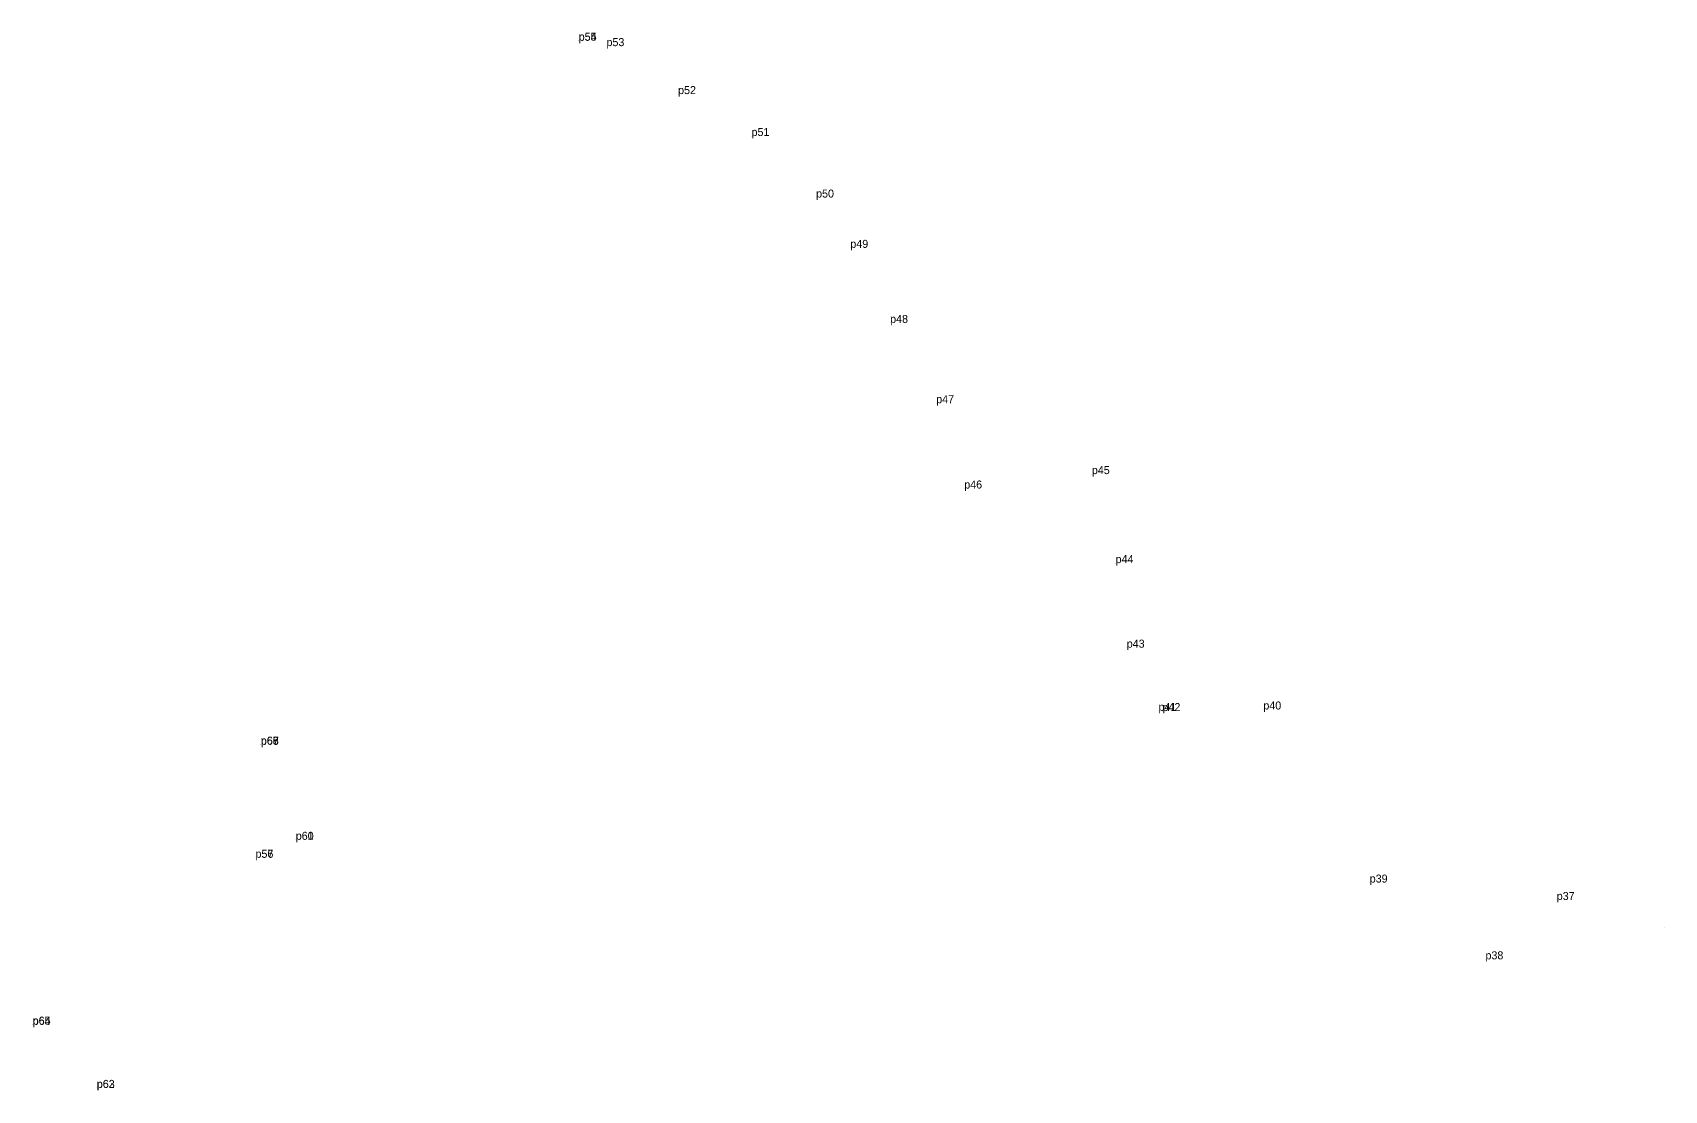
# Model space of a CAD drawing. Extents: x 537810 to 556033, y 1835585 to 1844419.
# Drawn here: x 555295 to 555662, y 1840455 to 1840692.9 of the extents above; entities that cross this region are included whole.
import ezdxf

# ---------------------------------------------------------------- set-up
doc = ezdxf.new("R2010")
doc.units = 0
doc.layers.add('Level 12', color=7, linetype='Continuous')
doc.layers.add('Level 7', color=7, linetype='Continuous')

msp = doc.modelspace()

# ---------------------------------------------------------------- linework, layer by layer
at = {"layer": 'Level 7'}
for p, q in [((555417.8, 1840691.13), (555417.8, 1840691.13)), ((555417.8, 1840691.09), (555417.8, 1840691.09)), ((555424.05, 1840689.89), (555424.05, 1840689.89)), ((555440.15, 1840679.1), (555440.15, 1840679.1)), ((555456.67, 1840669.67), (555456.67, 1840669.67)), ((555471.19, 1840655.83), (555471.19, 1840655.83)), ((555478.89, 1840644.51), (555478.89, 1840644.51)), ((555487.84, 1840627.62), (555487.84, 1840627.62)), ((555498.2, 1840609.56), (555498.2, 1840609.56)), ((555533.21, 1840593.61), (555533.21, 1840593.61)), ((555504.51, 1840590.37), (555504.51, 1840590.37)), ((555538.55, 1840573.59), (555538.55, 1840573.59)), ((555541.05, 1840554.57), (555541.05, 1840554.57)), ((555548.19, 1840540.34), (555548.19, 1840540.34)), ((555549.1, 1840540.3), (555549.1, 1840540.3)), ((555571.78, 1840540.66), (555571.78, 1840540.66)), ((555346.3, 1840532.76), (555346.3, 1840532.76)), ((555346.33, 1840532.73), (555346.33, 1840532.73)), ((555346.33, 1840532.71), (555346.33, 1840532.71)), ((555354.16, 1840511.34), (555354.16, 1840511.34)), ((555354.17, 1840511.34), (555354.17, 1840511.34)), ((555345.1, 1840507.3), (555345.1, 1840507.3)), ((555345.11, 1840507.29), (555345.11, 1840507.29)), ((555595.7, 1840501.72), (555595.7, 1840501.72)), ((555637.76, 1840497.8), (555637.76, 1840497.8)), ((555661.96, 1840491.52), (555661.96, 1840491.52)), ((555621.73, 1840484.45), (555621.73, 1840484.45)), ((555294.99, 1840469.77), (555294.99, 1840469.77)), ((555295.02, 1840469.71), (555295.02, 1840469.71)), ((555309.41, 1840455.53), (555309.41, 1840455.53)), ((555309.43, 1840455.51), (555309.43, 1840455.51))]:
    msp.add_line(p, q, dxfattribs=at)

# ---------------------------------------------------------------- texts
at = {"layer": 'Level 12'}
for s, p in [('p55', (555417.8, 1840691.13)), ('p54', (555417.8, 1840691.09)), ('p53', (555424.05, 1840689.89)), ('p52', (555440.15, 1840679.1)), ('p51', (555456.67, 1840669.67)), ('p50', (555471.19, 1840655.83)), ('p49', (555478.89, 1840644.51)), ('p48', (555487.84, 1840627.62)), ('p47', (555498.2, 1840609.56)), ('p45', (555533.21, 1840593.61)), ('p46', (555504.51, 1840590.37)), ('p44', (555538.55, 1840573.59)), ('p43', (555541.05, 1840554.57)), ('p41', (555548.19, 1840540.34)), ('p42', (555549.1, 1840540.3)), ('p40', (555571.78, 1840540.66)), ('p66', (555346.3, 1840532.76)), ('p67', (555346.33, 1840532.73)), ('p68', (555346.33, 1840532.71)), ('p61', (555354.16, 1840511.34)), ('p60', (555354.17, 1840511.34)), ('p57', (555345.1, 1840507.3)), ('p56', (555345.11, 1840507.29)), ('p39', (555595.7, 1840501.72)), ('p37', (555637.76, 1840497.8)), ('p38', (555621.73, 1840484.45)), ('p65', (555294.99, 1840469.77)), ('p64', (555295.02, 1840469.71)), ('p62', (555309.41, 1840455.53)), ('p63', (555309.43, 1840455.51))]:
    msp.add_text(s, height=1.8, dxfattribs=at).set_placement(p)

doc.saveas('drawing.dxf')
